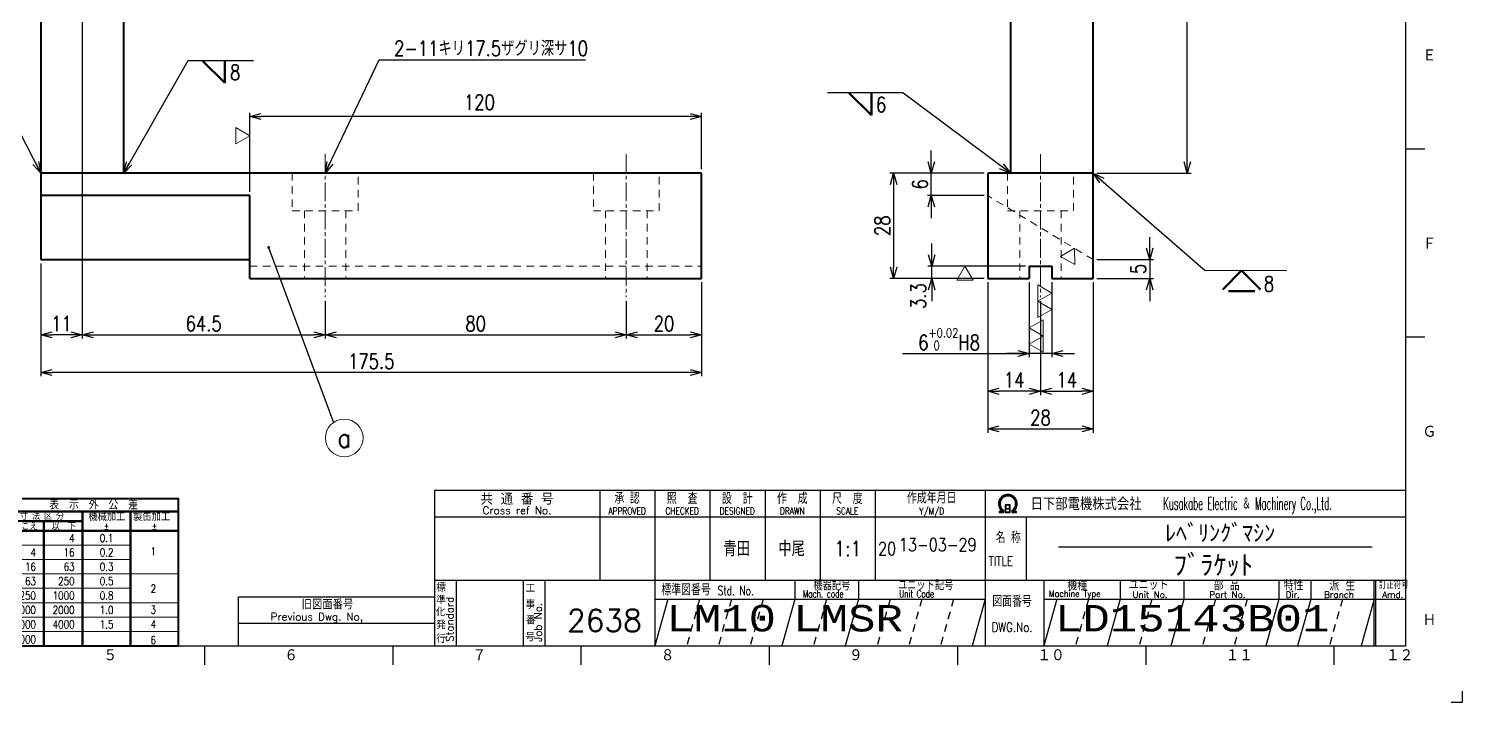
# Model space of a CAD drawing. Header units: millimetres. Extents: x 0 to 594, y 0 to 840.
# Drawn here: x 213.2 to 594, y 0 to 179 of the extents above; entities that cross this region are included whole.
import ezdxf
from ezdxf.enums import TextEntityAlignment as Align

# ---------------------------------------------------------------- set-up
doc = ezdxf.new("R2010")
doc.units = ezdxf.units.MM
for name, pattern in [('GEN3A', [3.5, 2, -1.5]), ('GEN7A', [7.5, 5, -0.75, 1, -0.75]), ('HIDDEN2', [3.5, 2, -1.5])]:
    doc.linetypes.add(name, pattern=pattern)
doc.layers.get('0').update_dxf_attribs({"linetype": 'CONTINUOUS', "lineweight": 20})
doc.layers.get('DEFPOINTS').update_dxf_attribs({"linetype": 'CONTINUOUS'})
for name, color, linetype, lineweight in [('2', 5, 'CONTINUOUS', 40), ('3A', 6, 'HIDDEN2', 20), ('4', 3, 'CONTINUOUS', 13), ('5', 3, 'CONTINUOUS', 13), ('6', 7, 'CONTINUOUS', 50), ('7A', 4, 'GEN7A', 13), ('8', 1, 'CONTINUOUS', 13), ('9', 3, 'HIDDEN2', 13)]:
    doc.layers.add(name, color=color, linetype=linetype, lineweight=lineweight)
doc.layers.add('RAHM2', color=1, linetype='CONTINUOUS')
doc.styles.add('DIMENSION', font='monotxt.shx', dxfattribs={"bigfont": 'bigfont.shx'})
doc.styles.get("Standard").update_dxf_attribs({"font": 'romans.shx', "width": 0.8, "bigfont": 'extfont2.shx'})
doc.dimstyles.new('GEN-ISO', dxfattribs={"dimtxt": 4, "dimasz": 3, "dimexe": 1, "dimexo": 1, "dimgap": 1, "dimtad": 3, "dimrnd": 0.01, "dimdsep": 46, "dimtxsty": 'Standard', "dimblk": 'OPEN30', "dimcen": 0, "dimclrt": 7, "dimadec": 3, "dimazin": 2, "dimtp": 0.1, "dimtm": 0.1, "dimtfac": 0.6, "dimtmove": 2, "dimatfit": 3, "dimldrblk": 'OPEN30', "dimfxl": 1, "dimarcsym": 0})

# ---------------------------------------------------------------- blocks, each defined once
blk = doc.blocks.new('1A2ﾌﾞﾋﾝ')
at = {"layer": 'RAHM2', "color": 5, "linetype": 'Continuous'}
for p, q in [((579, 15), (579, 405)), ((584, 147), (579, 147)), ((584, 147), (579, 147)), ((584, 97), (579, 97)), ((584, 97), (579, 97)), ((25, 15), (579, 15)), ((260, 10), (260, 15)), ((310, 10), (310, 15)), ((360, 10), (360, 15)), ((410, 10), (410, 15)), ((460, 10), (460, 15)), ((510, 10), (510, 15)), ((560, 10), (560, 15)), ((594, 0), (591, 0)), ((594, 3), (594, 0))]:
    blk.add_line(p, q, dxfattribs=at)
at = {"layer": 'RAHM2', "color": 7, "linetype": 'Continuous'}
for p, q in [((364.93, 56.26), (364.93, 32.42)), ((379.55, 56.26), (379.55, 15)), ((394.18, 56.26), (394.18, 32.42)), ((408.8, 56.26), (408.8, 32.42)), ((423.43, 56.26), (423.43, 32.42)), ((438.05, 56.26), (438.05, 32.42)), ((467.3, 56.26), (467.3, 15)), ((321.05, 49.26), (579, 49.26)), ((438.05, 49.26), (438.05, 32.42)), ((467.3, 49.26), (467.3, 49.26)), ((478.17, 49.26), (478.17, 32.42)), ((321.05, 32.42), (579, 32.42)), ((326.77, 32.42), (326.77, 15)), ((344.59, 32.42), (344.59, 15)), ((350.3, 32.42), (350.3, 15)), ((416.73, 32.42), (416.73, 27.42)), ((433.59, 32.42), (433.59, 27.42)), ((482.82, 32.42), (482.82, 15)), ((503.15, 32.42), (503.15, 27.42)), ((520, 32.42), (520, 27.42)), ((545.29, 32.42), (545.29, 27.42)), ((553.72, 32.42), (553.72, 27.42)), ((570.57, 15), (570.57, 32.42)), ((571.07, 15), (571.07, 32.42)), ((269, 28), (321.05, 28)), ((269, 15), (269, 28)), ((379.55, 27.42), (467.3, 27.42)), ((482.82, 27.42), (579, 27.42)), ((269, 21), (321.05, 21))]:
    blk.add_line(p, q, dxfattribs=at)
at = {"layer": 'RAHM2', "color": 3, "linetype": 'Continuous'}
for p, q in [((486.73, 41.35), (570.03, 41.35)), ((383.02, 27.42), (379.55, 15)), ((416.73, 27.42), (413.26, 15)), ((433.59, 27.42), (430.12, 15)), ((467.3, 27.42), (463.83, 15)), ((503.15, 27.42), (499.68, 15)), ((520, 27.42), (516.54, 15)), ((545.29, 27.42), (541.82, 15)), ((553.72, 27.42), (550.25, 15))]:
    blk.add_line(p, q, dxfattribs=at)
at = {"layer": 'RAHM2', "color": 3, "linetype": 'GEN3A'}
for p, q in [((391.44, 27.42), (387.98, 15)), ((399.87, 27.42), (396.41, 15)), ((408.3, 27.42), (404.84, 15)), ((425.16, 27.42), (421.69, 15)), ((442.01, 27.42), (438.55, 15)), ((450.44, 27.42), (446.98, 15)), ((458.87, 27.42), (455.41, 15)), ((494.72, 27.42), (491.25, 15)), ((511.57, 27.42), (508.11, 15)), ((528.43, 27.42), (524.97, 15)), ((536.86, 27.42), (533.39, 15)), ((562.14, 27.42), (558.68, 15))]:
    blk.add_line(p, q, dxfattribs=at)
at = {"layer": 'RAHM2', "color": 5, "linetype": 'Continuous'}
blk.add_lwpolyline([(579, 56.26), (321.05, 56.26), (321.05, 15)], dxfattribs=at)
at = {"layer": 'RAHM2', "color": 7, "linetype": 'Continuous'}
for points in [[(471.02, 50.4), (472.22, 50.4), (472.22, 51.01)], [(471.02, 50.58), (471.97, 50.58), (471.97, 50.91)], [(471.72, 50.82), (471.72, 50.75), (471.02, 50.75), (471.02, 50.4)], [(472.62, 52.51), (472.62, 50.4), (473.92, 50.4), (473.92, 52.51), (472.62, 52.51)], [(472.77, 52.36), (472.77, 51.53), (473.77, 51.53), (473.77, 52.36), (472.77, 52.36)], [(473.77, 51.38), (473.77, 50.55), (472.77, 50.55), (472.77, 51.38), (473.77, 51.38)], [(474.32, 50.98), (474.32, 50.4), (475.58, 50.4), (475.58, 50.75), (474.85, 50.75), (474.85, 50.8)], [(474.57, 50.87), (474.57, 50.58), (475.58, 50.58)]]:
    blk.add_lwpolyline(points, dxfattribs=at)
at = {"layer": 'RAHM2', "color": 3, "linetype": 'Continuous'}
for points in [[(486.29, 27.42), (482.82, 15)], [(570.57, 27.42), (570.57, 27.42), (567.11, 15)]]:
    blk.add_lwpolyline(points, dxfattribs=at)
at = {"layer": 'RAHM2', "color": 7, "linetype": 'Continuous'}
for radius, start, end in [(2.5, 308.2706, 230.8952), (2.28, 303.9949, 234.4013), (2.06, 299.8294, 238.4756)]:
    blk.add_arc((473.3, 52.76), radius, start, end, dxfattribs=at)
at = {"layer": 'RAHM2', "color": 5, "linetype": 'Continuous'}
for s, height, p in [('Ｅ', 3.31, (583.43, 170.24)), ('Ｆ', 3.31, (583.43, 120.24)), ('Ｇ', 3.31, (583.43, 70.24)), ('Ｈ', 3.31, (583.43, 20.24)), ('５', 3.31, (233.1, 10.87)), ('６', 3.31, (281.11, 10.87)), ('７', 3.31, (331.11, 10.87)), ('８', 3.31, (381.11, 10.87)), ('９', 3.31, (431.11, 10.87)), ('１０', 3.311, (481.11, 10.87)), ('１１', 3.311, (531.11, 10.87)), ('１２', 3.311, (573.72, 10.87))]:
    blk.add_text(s, height=height, dxfattribs=at).set_placement(p)
at = {"layer": 'RAHM2', "color": 7, "linetype": 'Continuous'}
for s, height, p in [('共 通 番 号', 3, (342.93, 54.14)), ('Cross ref No.', 2, (342.93, 51.01))]:
    blk.add_text(s, height=height, dxfattribs=at).set_placement(p, align=Align.MIDDLE)
for s, height, width, p in [('承 認', 3, 0.7, (372.18, 54.35)), ('照  査', 3, 0.7, (386.8, 54.35)), ('設  計', 3, 0.7, (401.43, 54.35)), ('作  成', 3, 0.7, (416.05, 54.35)), ('尺  度', 3, 0.7, (430.67, 54.35)), ('APPROVED', 1.8, 0.8, (372.18, 50.85)), ('CHECKED', 1.8, 0.8, (386.8, 50.85)), ('DESIGNED', 1.8, 0.8, (401.43, 50.85)), ('DRAWN', 1.8, 0.8, (416.05, 50.85)), ('SCALE', 1.8, 0.8, (430.67, 50.85)), ('DWG.No.', 2.5, 0.8, (474.41, 19.96))]:
    blk.add_text(s, height=height, dxfattribs=dict(at, width=width)).set_placement(p, align=Align.MIDDLE)
for s, height, width, p in [('作成年月日', 3, 0.7, (446.49, 52.82)), ('Kusakabe Electric ＆ Machinery Co.,Ltd.', 3.3108, 0.5, (514.56, 51.19)), ('Y/M/D', 1.8, 0.8, (449.79, 49.87)), ('20', 3.5, 0.8, (438.81, 39.08)), ('名 称', 3, 0.7, (470.06, 42.33)), ('TITLE', 2.5, 0.8, (468.18, 36.25)), ('標準図番号', 3, 0.7, (381.26, 28.44)), ('Std. No.', 2.5, 0.7, (396.23, 28.44)), ('機器記号', 2.5, 0.7, (421.65, 29.77)), ('ユニット記号', 2.5, 0.7, (444.14, 29.85)), ('訂正符号', 2, 0.7, (571.87, 30.16)), ('Mach. code', 2, 0.7, (418.86, 27.83)), ('Unit Code', 2, 0.7, (444.45, 27.83)), ('図面番号', 3, 0.7, (469.15, 25.37)), ('Machine Type', 1.7, 0.9, (484.15, 28.05))]:
    blk.add_text(s, height=height, dxfattribs=dict(at, width=width)).set_placement(p)
at = {"layer": 'RAHM2', "color": 7, "linetype": 'Continuous', "width": 0.844147}
blk.add_text('日下部電機株式会社', height=3.311, dxfattribs=at).set_placement((479.35, 51.06), (508.79, 51.06), align=Align.FIT)
at = {"layer": 'RAHM2', "color": 7, "linetype": 'Continuous'}
for s, height, p in [('標', 2, (321.44, 29.43)), ('工', 2, (345.15, 29.24)), ('機種', 2.4, (489.08, 29.76)), ('ユニット', 2.4, (505.39, 29.96)), ('部 品', 2.4, (527.93, 29.79)), ('特性', 2.4, (546.55, 29.78)), ('派 生', 2.4, (558.65, 29.72)), ('旧図面番号', 2.5, (285.71, 24.69)), ('準', 2, (321.47, 26.11)), ('事', 2, (345.17, 24.92)), ('Unit No.', 1.7, (506.39, 27.76)), ('Part No.', 1.7, (526.81, 27.76)), ('Dir.', 1.7, (547.09, 27.76)), ('Branch', 1.7, (557.28, 27.76)), ('Amd.', 1.7, (572.74, 27.76)), ('Previous Dwg. No,', 2, (277.5, 21.75)), ('化', 2, (321.37, 22.95)), ('番', 2, (345.31, 20.76)), ('発', 2, (321.46, 19.47)), ('行', 2, (321.46, 15.82)), ('号', 2, (345.11, 16.28))]:
    blk.add_text(s, height=height, dxfattribs=at).set_placement(p)
for s, p in [('Standard', (326.07, 16.05)), ('Job No.', (349.5, 16.05))]:
    blk.add_text(s, height=2, rotation=90, dxfattribs=at).set_placement(p)
at = {"layer": 'RAHM2', "color": 5, "linetype": 'Continuous', "width": 0.7}
for tag, p in [('HEADER3', (35, 392.01)), ('HEADER4', (54.75, 392)), ('HEADER15', (74.49, 392)), ('HEADER16', (94.43, 392))]:
    blk.add_attdef(tag, text='', height=6, dxfattribs=at).set_placement(p, align=Align.MIDDLE)
at = {"layer": 'RAHM2', "color": 7, "linetype": 'Continuous'}
blk.add_attdef('HEADER5', text='', height=2.5, dxfattribs=at).set_placement((63.69, 385.1), align=Align.BOTTOM_RIGHT)
for tag, height, width, p in [('HEADER25', 3.2, 0.63, (46.91, 45.38)), ('HEADER23', 3.33, 0.8, (71.4, 45.2)), ('HEADER24', 3.5, 0.8, (92.57, 45.22)), ('HEADER1', 5, 0.9, (528.12, 45.15)), ('HEADER7', 5, 0.8, (343.38, 40.8)), ('GEN-TITLE-SCA', 4, 0.85, (430.79, 40.85)), ('HEADER22', 3.2, 0.63, (46.91, 38.38)), ('HEADER20', 3.33, 0.8, (71.4, 38.2)), ('HEADER21', 3.5, 0.8, (92.57, 38.22)), ('HEADER2', 6, 0.9, (527.89, 36.68)), ('HEADER19', 3.2, 0.63, (46.91, 31.38)), ('HEADER17', 3.33, 0.8, (71.4, 31.2)), ('HEADER18', 3.5, 0.8, (92.57, 31.22)), ('HEADER11', 3.2, 0.63, (46.91, 24.38)), ('HEADER9', 3.33, 0.8, (71.4, 24.2)), ('HEADER10', 3.5, 0.8, (92.57, 24.22)), ('HEADER14', 3.31, 0.8, (295.54, 17.82))]:
    blk.add_attdef(tag, text='', height=height, dxfattribs=dict(at, width=width)).set_placement(p, align=Align.MIDDLE)
at = {"layer": 'RAHM2', "color": 7, "linetype": 'Continuous', "width": 0.8}
blk.add_attdef('GEN-TITLE-DAT', text='', height=3.5, dxfattribs=at).set_placement((444.35, 39.1), align=Align.BOTTOM_LEFT)
at = {"layer": 'RAHM2', "color": 5, "linetype": 'Continuous'}
blk.add_attdef('HEADER6', text='', height=5.8, dxfattribs=at).set_placement((376.09, 17.1), align=Align.BOTTOM_RIGHT)
at = {"layer": 'RAHM2', "color": 5, "linetype": 'Continuous', "style": 'DIMENSION', "width": 1.2}
for tag, p in [('HEADER13', (382.56, 16.75)), ('HEADER12', (416.26, 16.72)), ('GEN-TITLE-DWG', (485.79, 16.74))]:
    blk.add_attdef(tag, text='', height=7.02, dxfattribs=at).set_placement(p, align=Align.BOTTOM_LEFT)
at = {"layer": 'RAHM2', "color": 5, "linetype": 'Continuous', "style": 'DIMENSION'}
blk.add_attdef('HEADER8', text='', height=7.02, dxfattribs=at).set_placement((577.6, 16.71), align=Align.BOTTOM_RIGHT)
blk = doc.blocks.new('_Open30')
at = {"color": 0, "linetype": 'ByBlock', "lineweight": -2}
for p, q in [((-1, 0.27), (0, 0)), ((0, 0), (-1, -0.27)), ((0, 0), (-1, 0))]:
    blk.add_line(p, q, dxfattribs=at)
blk = doc.blocks.new('*D14')
at = {"layer": '5', "color": 0, "lineweight": -2, "transparency": 16777216}
for p, q in [((216.46, 116.63), (216.46, 86.63)), ((391.96, 111.63), (391.96, 86.63)), ((388.96, 87.63), (219.46, 87.63))]:
    blk.add_line(p, q, dxfattribs=at)
at = {"layer": 'DEFPOINTS', "color": 0, "transparency": 16777216}
for p in [(216.46, 117.63), (391.96, 112.63), (216.46, 87.63)]:
    blk.add_point(p, dxfattribs=at)
at = {"layer": '5', "color": 0, "lineweight": -2, "transparency": 16777216, "xscale": 3, "yscale": 3, "zscale": 3, "rotation": 180}
blk.add_blockref('_Open30', (216.46, 87.63), dxfattribs=at)
at = {"layer": '5', "color": 0, "lineweight": -2, "transparency": 16777216, "xscale": 3, "yscale": 3, "zscale": 3}
blk.add_blockref('_Open30', (391.96, 87.63), dxfattribs=at)
at = {"layer": '5', "color": 7, "transparency": 16777216, "insert": (304.21, 90.63), "char_height": 4, "attachment_point": 5}
blk.add_mtext('175.5', dxfattribs=at)
blk = doc.blocks.new('*D13')
at = {"layer": '5', "color": 0, "lineweight": -2, "transparency": 16777216}
for p, q in [((291.96, 106.63), (291.96, 96.63)), ((371.96, 106.63), (371.96, 96.63)), ((294.96, 97.63), (368.96, 97.63))]:
    blk.add_line(p, q, dxfattribs=at)
at = {"layer": 'DEFPOINTS', "color": 0, "transparency": 16777216}
for p in [(291.96, 107.63), (371.96, 107.63), (371.96, 97.63)]:
    blk.add_point(p, dxfattribs=at)
at = {"layer": '5', "color": 0, "lineweight": -2, "transparency": 16777216, "xscale": 3, "yscale": 3, "zscale": 3, "rotation": 180}
blk.add_blockref('_Open30', (291.96, 97.63), dxfattribs=at)
at = {"layer": '5', "color": 0, "lineweight": -2, "transparency": 16777216, "xscale": 3, "yscale": 3, "zscale": 3}
blk.add_blockref('_Open30', (371.96, 97.63), dxfattribs=at)
at = {"layer": '5', "color": 7, "transparency": 16777216, "insert": (331.96, 100.63), "char_height": 4, "attachment_point": 5}
blk.add_mtext('80', dxfattribs=at)
blk = doc.blocks.new('*D12')
at = {"layer": '5', "color": 0, "lineweight": -2, "transparency": 16777216}
for p, q in [((271.96, 135.63), (271.96, 156.63)), ((391.96, 141.63), (391.96, 156.63)), ((388.96, 155.63), (274.96, 155.63))]:
    blk.add_line(p, q, dxfattribs=at)
at = {"layer": 'DEFPOINTS', "color": 0, "transparency": 16777216}
for p in [(271.96, 155.63), (391.96, 140.63), (271.96, 134.63)]:
    blk.add_point(p, dxfattribs=at)
at = {"layer": '5', "color": 0, "lineweight": -2, "transparency": 16777216, "xscale": 3, "yscale": 3, "zscale": 3, "rotation": 180}
blk.add_blockref('_Open30', (271.96, 155.63), dxfattribs=at)
at = {"layer": '5', "color": 0, "lineweight": -2, "transparency": 16777216, "xscale": 3, "yscale": 3, "zscale": 3}
blk.add_blockref('_Open30', (391.96, 155.63), dxfattribs=at)
at = {"layer": '5', "color": 7, "transparency": 16777216, "insert": (332.94, 159.43), "char_height": 4, "attachment_point": 5}
blk.add_mtext('120', dxfattribs=at)
blk = doc.blocks.new('*D7')
at = {"layer": '5', "color": 0, "lineweight": -2, "transparency": 16777216}
for p, q in [((496.96, 243.52), (521.96, 243.52)), ((520.96, 143.63), (520.96, 240.52)), ((496.96, 140.63), (521.96, 140.63))]:
    blk.add_line(p, q, dxfattribs=at)
at = {"layer": 'DEFPOINTS', "color": 0, "transparency": 16777216}
for p in [(495.96, 243.52), (520.96, 243.52), (495.96, 140.63)]:
    blk.add_point(p, dxfattribs=at)
at = {"layer": '5', "color": 0, "lineweight": -2, "transparency": 16777216, "xscale": 3, "yscale": 3, "zscale": 3}
for p, rotation in [((520.96, 243.52), 90), ((520.96, 140.63), 270)]:
    blk.add_blockref('_Open30', p, dxfattribs=dict(at, rotation=rotation))
at = {"layer": '5', "color": 7, "transparency": 16777216, "insert": (517.96, 192.08), "char_height": 4, "attachment_point": 5, "rotation": 90}
blk.add_mtext('102.9', dxfattribs=at)
blk = doc.blocks.new('*D22')
at = {"layer": '5', "color": 0, "lineweight": -2, "transparency": 16777216}
for p, q in [((466.96, 140.63), (441.96, 140.63)), ((442.96, 137.63), (442.96, 115.63)), ((466.96, 112.63), (441.96, 112.63))]:
    blk.add_line(p, q, dxfattribs=at)
at = {"layer": 'DEFPOINTS', "color": 0, "transparency": 16777216}
for p in [(467.96, 140.63), (442.96, 112.63), (467.96, 112.63)]:
    blk.add_point(p, dxfattribs=at)
at = {"layer": '5', "color": 0, "lineweight": -2, "transparency": 16777216, "xscale": 3, "yscale": 3, "zscale": 3}
for p, rotation in [((442.96, 140.63), 90), ((442.96, 112.63), 270)]:
    blk.add_blockref('_Open30', p, dxfattribs=dict(at, rotation=rotation))
at = {"layer": '5', "color": 7, "transparency": 16777216, "insert": (439.96, 126.63), "char_height": 4, "attachment_point": 5, "rotation": 90}
blk.add_mtext('28', dxfattribs=at)
blk = doc.blocks.new('*D21')
at = {"layer": '5', "color": 0, "lineweight": -2, "transparency": 16777216}
for p, q in [((452.96, 143.63), (452.96, 146.63)), ((466.96, 140.63), (451.96, 140.63)), ((452.96, 134.63), (452.96, 140.63)), ((466.96, 134.63), (451.96, 134.63)), ((452.96, 131.63), (452.96, 128.63))]:
    blk.add_line(p, q, dxfattribs=at)
at = {"layer": 'DEFPOINTS', "color": 0, "transparency": 16777216}
for p in [(452.96, 140.63), (467.96, 140.63), (467.96, 134.63)]:
    blk.add_point(p, dxfattribs=at)
at = {"layer": '5', "color": 0, "lineweight": -2, "transparency": 16777216, "xscale": 3, "yscale": 3, "zscale": 3}
for p, rotation in [((452.96, 140.63), 270), ((452.96, 134.63), 90)]:
    blk.add_blockref('_Open30', p, dxfattribs=dict(at, rotation=rotation))
at = {"layer": '5', "color": 7, "transparency": 16777216, "insert": (449.96, 137.63), "char_height": 4, "attachment_point": 5, "rotation": 90}
blk.add_mtext('6', dxfattribs=at)
blk = doc.blocks.new('*D19')
at = {"layer": '5', "color": 0, "lineweight": -2, "transparency": 16777216}
for p, q in [((467.96, 111.63), (467.96, 71.64)), ((495.96, 111.63), (495.96, 71.64)), ((470.96, 72.64), (492.96, 72.64))]:
    blk.add_line(p, q, dxfattribs=at)
at = {"layer": 'DEFPOINTS', "color": 0, "transparency": 16777216}
for p in [(467.96, 112.63), (495.96, 112.63), (495.96, 72.64)]:
    blk.add_point(p, dxfattribs=at)
at = {"layer": '5', "color": 0, "lineweight": -2, "transparency": 16777216, "xscale": 3, "yscale": 3, "zscale": 3, "rotation": 180}
blk.add_blockref('_Open30', (467.96, 72.64), dxfattribs=at)
at = {"layer": '5', "color": 0, "lineweight": -2, "transparency": 16777216, "xscale": 3, "yscale": 3, "zscale": 3}
blk.add_blockref('_Open30', (495.96, 72.64), dxfattribs=at)
at = {"layer": '5', "color": 7, "transparency": 16777216, "insert": (481.96, 75.64), "char_height": 4, "attachment_point": 5}
blk.add_mtext('28', dxfattribs=at)
blk = doc.blocks.new('*D17')
at = {"layer": '5', "color": 0, "lineweight": -2, "transparency": 16777216}
for p, q in [((495.96, 111.63), (495.96, 81.64)), ((481.96, 106.63), (481.96, 81.64)), ((484.96, 82.64), (492.96, 82.64))]:
    blk.add_line(p, q, dxfattribs=at)
at = {"layer": 'DEFPOINTS', "color": 0, "transparency": 16777216}
for p in [(495.96, 112.63), (481.96, 107.63), (495.96, 82.64)]:
    blk.add_point(p, dxfattribs=at)
at = {"layer": '5', "color": 0, "lineweight": -2, "transparency": 16777216, "xscale": 3, "yscale": 3, "zscale": 3, "rotation": 180}
blk.add_blockref('_Open30', (481.96, 82.64), dxfattribs=at)
at = {"layer": '5', "color": 0, "lineweight": -2, "transparency": 16777216, "xscale": 3, "yscale": 3, "zscale": 3}
blk.add_blockref('_Open30', (495.96, 82.64), dxfattribs=at)
at = {"layer": '5', "color": 7, "transparency": 16777216, "insert": (488.96, 85.64), "char_height": 4, "attachment_point": 5}
blk.add_mtext('14', dxfattribs=at)
blk = doc.blocks.new('*D15')
at = {"layer": '5', "color": 0, "lineweight": -2, "transparency": 16777216}
for p, q in [((510.96, 120.63), (510.96, 123.63)), ((496.96, 117.63), (511.96, 117.63)), ((510.96, 117.63), (510.96, 112.63)), ((496.96, 112.63), (511.96, 112.63)), ((510.96, 109.63), (510.96, 106.63))]:
    blk.add_line(p, q, dxfattribs=at)
at = {"layer": 'DEFPOINTS', "color": 0, "transparency": 16777216}
for p in [(495.96, 117.63), (495.96, 112.63), (510.96, 112.63)]:
    blk.add_point(p, dxfattribs=at)
at = {"layer": '5', "color": 0, "lineweight": -2, "transparency": 16777216, "xscale": 3, "yscale": 3, "zscale": 3}
for p, rotation in [((510.96, 117.63), 270), ((510.96, 112.63), 90)]:
    blk.add_blockref('_Open30', p, dxfattribs=dict(at, rotation=rotation))
at = {"layer": '5', "color": 7, "transparency": 16777216, "insert": (507.96, 115.13), "char_height": 4, "attachment_point": 5, "rotation": 90}
blk.add_mtext('5', dxfattribs=at)
blk = doc.blocks.new('*D18')
at = {"layer": '5', "color": 0, "lineweight": -2, "transparency": 16777216}
for p, q in [((467.96, 111.63), (467.96, 81.64)), ((481.96, 106.63), (481.96, 81.64)), ((478.96, 82.64), (470.96, 82.64))]:
    blk.add_line(p, q, dxfattribs=at)
at = {"layer": 'DEFPOINTS', "color": 0, "transparency": 16777216}
for p in [(467.96, 112.63), (481.96, 107.63), (467.96, 82.64)]:
    blk.add_point(p, dxfattribs=at)
at = {"layer": '5', "color": 0, "lineweight": -2, "transparency": 16777216, "xscale": 3, "yscale": 3, "zscale": 3, "rotation": 180}
blk.add_blockref('_Open30', (467.96, 82.64), dxfattribs=at)
at = {"layer": '5', "color": 0, "lineweight": -2, "transparency": 16777216, "xscale": 3, "yscale": 3, "zscale": 3}
blk.add_blockref('_Open30', (481.96, 82.64), dxfattribs=at)
at = {"layer": '5', "color": 7, "transparency": 16777216, "insert": (474.96, 85.64), "char_height": 4, "attachment_point": 5}
blk.add_mtext('14', dxfattribs=at)
blk = doc.blocks.new('*D16')
at = {"layer": '5', "color": 0, "lineweight": -2, "transparency": 16777216}
for p, q in [((478.96, 111.63), (478.96, 91.69)), ((484.96, 111.63), (484.96, 91.69)), ((445.29, 92.69), (478.96, 92.69)), ((475.96, 92.69), (472.96, 92.69)), ((484.96, 92.69), (478.96, 92.69)), ((484.96, 92.69), (478.96, 92.69)), ((487.96, 92.69), (490.96, 92.69))]:
    blk.add_line(p, q, dxfattribs=at)
at = {"layer": 'DEFPOINTS', "color": 0, "transparency": 16777216}
for p in [(478.96, 112.63), (484.96, 112.63), (478.96, 92.69)]:
    blk.add_point(p, dxfattribs=at)
at = {"layer": '5', "color": 0, "lineweight": -2, "transparency": 16777216, "xscale": 3, "yscale": 3, "zscale": 3}
blk.add_blockref('_Open30', (478.96, 92.69), dxfattribs=at)
at = {"layer": '5', "color": 0, "lineweight": -2, "transparency": 16777216, "xscale": 3, "yscale": 3, "zscale": 3, "rotation": 180}
blk.add_blockref('_Open30', (484.96, 92.69), dxfattribs=at)
at = {"layer": '5', "color": 7, "transparency": 16777216, "insert": (456.6, 96.49), "char_height": 4, "attachment_point": 5}
blk.add_mtext(' 6{\\H2.400000;\\S+0.02^  0;}H8', dxfattribs=at)
blk = doc.blocks.new('*D20')
at = {"layer": '5', "color": 0, "lineweight": -2, "transparency": 16777216}
for p, q in [((453.06, 118.93), (453.06, 121.93)), ((477.96, 115.93), (452.06, 115.93)), ((453.06, 112.63), (453.06, 115.93)), ((466.96, 112.63), (452.06, 112.63)), ((453.06, 109.63), (453.06, 106.63))]:
    blk.add_line(p, q, dxfattribs=at)
at = {"layer": 'DEFPOINTS', "color": 0, "transparency": 16777216}
for p in [(453.06, 115.93), (478.96, 115.93), (467.96, 112.63)]:
    blk.add_point(p, dxfattribs=at)
at = {"layer": '5', "color": 0, "lineweight": -2, "transparency": 16777216, "xscale": 3, "yscale": 3, "zscale": 3}
for p, rotation in [((453.06, 115.93), 270), ((453.06, 112.63), 90)]:
    blk.add_blockref('_Open30', p, dxfattribs=dict(at, rotation=rotation))
at = {"layer": '5', "color": 7, "transparency": 16777216, "insert": (449.51, 107.93), "char_height": 4, "attachment_point": 5, "rotation": 90}
blk.add_mtext('3.3', dxfattribs=at)
blk = doc.blocks.new('A$C01E92D48')
at = {"layer": '8'}
blk.add_lwpolyline([(3.8, 4.33), (0, 2.25), (3.7, 0), (3.8, 4.33)], close=True, dxfattribs=at)
blk = doc.blocks.new('*D23')
at = {"layer": '5', "color": 0, "lineweight": -2, "transparency": 16777216}
for p, q in [((391.96, 111.63), (391.96, 96.63)), ((371.96, 106.63), (371.96, 96.63)), ((374.96, 97.63), (388.96, 97.63))]:
    blk.add_line(p, q, dxfattribs=at)
at = {"layer": 'DEFPOINTS', "color": 0, "transparency": 16777216}
for p in [(391.96, 112.63), (371.96, 107.63), (391.96, 97.63)]:
    blk.add_point(p, dxfattribs=at)
at = {"layer": '5', "color": 0, "lineweight": -2, "transparency": 16777216, "xscale": 3, "yscale": 3, "zscale": 3, "rotation": 180}
blk.add_blockref('_Open30', (371.96, 97.63), dxfattribs=at)
at = {"layer": '5', "color": 0, "lineweight": -2, "transparency": 16777216, "xscale": 3, "yscale": 3, "zscale": 3}
blk.add_blockref('_Open30', (391.96, 97.63), dxfattribs=at)
at = {"layer": '5', "color": 7, "transparency": 16777216, "insert": (381.96, 100.63), "char_height": 4, "attachment_point": 5}
blk.add_mtext('20', dxfattribs=at)
blk = doc.blocks.new('*D25')
at = {"layer": '5', "color": 0, "lineweight": -2, "transparency": 16777216}
for p, q in [((227.46, 253.45), (227.46, 96.63)), ((216.46, 116.63), (216.46, 96.63)), ((224.46, 97.63), (219.46, 97.63))]:
    blk.add_line(p, q, dxfattribs=at)
at = {"layer": 'DEFPOINTS', "color": 0, "transparency": 16777216}
for p in [(227.46, 254.45), (216.46, 117.63), (216.46, 97.63)]:
    blk.add_point(p, dxfattribs=at)
at = {"layer": '5', "color": 0, "lineweight": -2, "transparency": 16777216, "xscale": 3, "yscale": 3, "zscale": 3, "rotation": 180}
blk.add_blockref('_Open30', (216.46, 97.63), dxfattribs=at)
at = {"layer": '5', "color": 0, "lineweight": -2, "transparency": 16777216, "xscale": 3, "yscale": 3, "zscale": 3}
blk.add_blockref('_Open30', (227.46, 97.63), dxfattribs=at)
at = {"layer": '5', "color": 7, "transparency": 16777216, "insert": (221.96, 100.63), "char_height": 4, "attachment_point": 5}
blk.add_mtext('11', dxfattribs=at)
blk = doc.blocks.new('*D24')
at = {"layer": '5', "color": 0, "lineweight": -2, "transparency": 16777216}
for p, q in [((227.46, 253.45), (227.46, 96.63)), ((291.96, 106.63), (291.96, 96.63)), ((230.46, 97.63), (288.96, 97.63))]:
    blk.add_line(p, q, dxfattribs=at)
at = {"layer": 'DEFPOINTS', "color": 0, "transparency": 16777216}
for p in [(227.46, 254.45), (291.96, 107.63), (291.96, 97.63)]:
    blk.add_point(p, dxfattribs=at)
at = {"layer": '5', "color": 0, "lineweight": -2, "transparency": 16777216, "xscale": 3, "yscale": 3, "zscale": 3, "rotation": 180}
blk.add_blockref('_Open30', (227.46, 97.63), dxfattribs=at)
at = {"layer": '5', "color": 0, "lineweight": -2, "transparency": 16777216, "xscale": 3, "yscale": 3, "zscale": 3}
blk.add_blockref('_Open30', (291.96, 97.63), dxfattribs=at)
at = {"layer": '5', "color": 7, "transparency": 16777216, "insert": (259.71, 100.63), "char_height": 4, "attachment_point": 5}
blk.add_mtext('64.5', dxfattribs=at)
blk = doc.blocks.new('GENBALLOON1')
blk.add_circle((0, 0), 5)
at = {"flags": 1}
blk.add_attdef('GEN_PARENT', text='', height=2.5, dxfattribs=at).set_placement((0, 0), align=Align.MIDDLE)
blk.add_attdef('REF_NO', text='', height=3.5).set_placement((0, 0), align=Align.MIDDLE)
at = {"color": 7, "flags": 1}
for tag, p in [('5GENINF', (6.43, 0.96)), ('6GENINF', (6.43, 0.63)), ('7GENINF', (6.43, 0.3)), ('8GENINF', (6.43, -0.04)), ('9GENINF', (6.43, -0.37)), ('3GENINF', (6.43, -2.34)), ('4GENINF', (6.43, -2.67)), ('10GENINF', (6.43, -0.7)), ('11GENINF', (6.43, -1)), ('12GENINF', (6.43, -1.34)), ('13GENINF', (6.43, -1.67)), ('14GENINF', (6.43, -2)), ('15GENINF', (6.43, -3)), ('16GENINF', (6.43, -3.34)), ('17GENINF', (6.43, -3.7)), ('20GENINF', (6.43, -4.7)), ('21GENINF', (6.43, -5.04)), ('22GENINF', (6.43, -5.37)), ('18GENINF', (6.43, -4.04)), ('19GENINF', (6.43, -4.37))]:
    blk.add_attdef(tag, p, '', height=0.2, dxfattribs=at)
blk = doc.blocks.new('*D27')
at = {"layer": '5', "color": 0, "lineweight": -2, "transparency": 16777216}
blk.add_arc((495.96, 243.52), 23.5, 217.3192, 262.6808, dxfattribs=at)
at = {"layer": 'DEFPOINTS', "color": 0, "transparency": 16777216}
for p in [(495.96, 243.52), (495.96, 243.52), (473.96, 230.82), (480.86, 225.52), (495.96, 140.63)]:
    blk.add_point(p, dxfattribs=at)
at = {"layer": '5', "color": 0, "lineweight": -2, "transparency": 16777216, "xscale": 3, "yscale": 3, "zscale": 3}
for p, rotation in [((475.61, 231.77), 123.6596026307783), ((495.96, 220.02), 356.3403973692189)]:
    blk.add_blockref('_Open30', p, dxfattribs=dict(at, rotation=rotation))
at = {"layer": '5', "color": 7, "transparency": 16777216, "insert": (485.71, 225.77), "char_height": 4, "attachment_point": 5, "rotation": 330}
blk.add_mtext('60°', dxfattribs=at)
blk = doc.blocks.new('A$C646A2834')
for p, q in [((112.75, 54.1), (112.75, 25.2)), ((100, 50.7), (134, 50.7)), ((134.85, 50.7), (206.25, 50.7)), ((155.25, 50.7), (155.25, 15)), ((180.75, 50.7), (180.75, 15)), ((207.1, 50.7), (253, 50.7)), ((227.5, 50.7), (227.5, 15)), ((240.25, 50.7), (240.25, 15)), ((134.85, 47.72), (206.25, 47.72)), ((145.05, 47.72), (145.05, 15)), ((168, 47.72), (168, 15)), ((193.5, 47.72), (193.5, 15)), ((207.1, 48.15), (227.5, 48.15)), ((217.3, 48.15), (217.3, 15)), ((134.85, 44.75), (206.25, 44.75)), ((207.1, 45.6), (253, 45.6)), ((100, 25.2), (134, 25.2))]:
    blk.add_line(p, q)
for points in [[(106.27, 46.6), (107.56, 48.83), (104.98, 48.83), (106.27, 46.6)], [(104.98, 41.5), (106.26, 43.73), (103.69, 43.73), (104.98, 41.5)], [(107.55, 41.5), (108.84, 43.73), (106.26, 43.73), (107.55, 41.5)], [(103.69, 36.4), (104.98, 38.63), (102.4, 38.63), (103.69, 36.4)], [(106.27, 36.4), (107.56, 38.63), (104.98, 38.63), (106.27, 36.4)], [(108.85, 36.4), (110.13, 38.63), (107.56, 38.63), (108.85, 36.4)], [(104.98, 30.61), (106.26, 32.84), (103.69, 32.84), (104.98, 30.61)], [(107.55, 30.61), (108.84, 32.84), (106.26, 32.84), (107.55, 30.61)], [(103.69, 25.51), (104.98, 27.74), (102.4, 27.74), (103.69, 25.51)], [(106.27, 25.51), (107.56, 27.74), (104.98, 27.74), (106.27, 25.51)], [(108.85, 25.51), (110.13, 27.74), (107.56, 27.74), (108.85, 25.51)], [(112.99, 15.74), (114.28, 17.97), (111.7, 17.97), (112.99, 15.74)], [(115.56, 15.74), (116.85, 17.97), (114.28, 17.97), (115.56, 15.74)], [(121.95, 15.74), (123.23, 17.97), (120.66, 17.97), (121.95, 15.74)], [(124.52, 15.74), (125.81, 17.97), (123.23, 17.97), (124.52, 15.74)], [(127.1, 15.74), (128.39, 17.97), (125.81, 17.97), (127.1, 15.74)]]:
    blk.add_lwpolyline(points, close=True)
at = {"layer": '2'}
for points in [[(100, 15), (134, 15), (134, 54.1), (100, 54.1)], [(134.85, 15), (206.25, 15), (206.25, 54.1), (134.85, 54.1)], [(207.1, 15), (253, 15), (253, 54.1), (207.1, 54.1)]]:
    blk.add_lwpolyline(points, close=True, dxfattribs=at)
at = {"layer": '4'}
for p, q in [((100, 45.6), (134, 45.6)), ((100, 40.5), (134, 40.5)), ((134.85, 40.5), (206.25, 40.5)), ((207.1, 41.77), (240.25, 41.77)), ((100, 35.4), (134, 35.4)), ((134.85, 36.25), (155.25, 36.25)), ((168, 35.82), (180.75, 35.82)), ((193.5, 36.25), (206.25, 36.25)), ((207.1, 37.95), (240.25, 37.95)), ((134.85, 32), (206.25, 32)), ((207.1, 34.12), (253, 34.12)), ((100, 30.3), (134, 30.3)), ((134.85, 27.75), (206.25, 27.75)), ((207.1, 30.3), (240.25, 30.3)), ((134.85, 23.5), (155.25, 23.5)), ((168, 23.07), (180.75, 23.07)), ((193.5, 23.5), (206.25, 23.5)), ((207.1, 26.47), (253, 26.47)), ((134.85, 19.25), (206.25, 19.25)), ((207.1, 22.65), (253, 22.65)), ((207.1, 18.82), (253, 18.82))]:
    blk.add_line(p, q, dxfattribs=at)
at = {"width": 0.9}
for s, height, p in [('仕上げ記号', 1.87, (106.71, 51.32)), ('表面粗さの区分', 1.87, (123.05, 51.32)), ('寸 法 区 分', 1.7, (144.53, 48.33)), ('平\u3000行\u3000度\u3000mm', 1.7, (170.56, 48.33)), ('直\u3000角\u3000度\u3000mm', 1.7, (196.06, 48.33)), ('寸 法 区 分', 1.7, (216.78, 48.54)), ('機械加工', 1.955, (234, 48.22)), ('製缶加工', 1.955, (245.88, 48.22)), ('をこえ', 1.7, (140.11, 45.18)), ('以\u3000下', 1.7, (150.31, 45.18)), ('機械加工', 1.7, (161.75, 45.27)), ('製缶加工', 1.7, (174.2, 45.27)), ('機械加工', 1.7, (187.25, 45.27)), ('製缶加工', 1.7, (199.7, 45.27)), ('をこえ', 1.7, (212.36, 45.81)), ('以\u3000下', 1.7, (222.56, 45.81)), ('%%P', 1.7, (233.9, 45.94)), ('%%P', 1.7, (246.65, 45.94))]:
    blk.add_text(s, height=height, dxfattribs=at).set_placement(p, align=Align.CENTER)
for s, p in [('表\u3000示\u3000外\u3000幾\u3000何\u3000公\u3000差', (170.95, 51.26)), ('表\u3000示\u3000外\u3000公\u3000差', (230.48, 51.26))]:
    blk.add_text(s, height=2.38).set_placement(p, align=Align.CENTER)
for s, height, width, p in [('100S ～ 50S', 2.125, 0.8, (115.34, 46.88)), ('25S ～ 12.5S', 2.125, 0.8, (115.34, 41.78)), ('0.1', 2.125, 0.8, (232.1, 42.6)), ('6.3S ～ 1.6S', 2.125, 0.8, (115.34, 36.68)), ('0.2', 2.125, 0.8, (232.1, 38.78)), ('1', 2.12, 0.8, (245.61, 39.06)), ('0.3', 2.125, 0.8, (232.1, 34.95)), ('6.3S ～ 1.6S', 2.125, 0.8, (115.34, 31.58)), ('0.5', 2.125, 0.8, (232.1, 31.13)), ('2', 2.12, 0.8, (245.61, 29.15)), ('1.6S ～ ', 2.125, 0.8, (115.34, 26.48)), ('0.8', 2.125, 0.8, (232.1, 27.3)), ('必要な場合は、粗さ区分を記入のこと', 1.7, 0.9, (101.89, 21.72)), ('1.0', 2.125, 0.8, (232.1, 23.48)), ('3', 2.12, 0.8, (245.61, 23.55)), ('(例)', 2, 0.9, (104.91, 17.1)), ('12.5S', 1.53, 0.8, (111.75, 18.43)), ('1.6S', 1.53, 0.8, (122.24, 18.43)), ('1.5', 2.125, 0.8, (232.1, 19.65)), ('4', 2.12, 0.8, (245.61, 19.73)), ('6', 2.12, 0.8, (245.61, 15.48))]:
    blk.add_text(s, height=height, dxfattribs=dict(width=width)).set_placement(p)
for s, height, width, p in [('30', 2.125, 0.8, (153.18, 41.54)), ('0.05', 2.125, 0.7, (166.81, 41.54)), ('0.5', 2.125, 0.8, (175.9, 41.54)), ('0.1', 2.125, 0.7, (192.52, 41.54)), ('0.5', 2.125, 0.8, (201.4, 41.54)), ('4', 2.12, 0.8, (225.43, 42.6)), ('30', 2.125, 0.8, (142.92, 37.29)), ('100', 2.125, 0.8, (153.18, 37.29)), ('1.0', 2.125, 0.8, (175.9, 37.29)), ('1.5', 2.125, 0.8, (201.4, 37.29)), ('4', 2.12, 0.8, (215.17, 38.78)), ('16', 2.125, 0.8, (225.43, 38.78)), ('100', 2.125, 0.8, (142.92, 33.04)), ('300', 2.125, 0.8, (153.18, 33.04)), ('0.05 ～ 0.1', 2.125, 0.7, (167.22, 34.94)), ('2.0', 2.125, 0.8, (175.9, 33.04)), ('0.1 ～ 0.2', 2.125, 0.7, (192.52, 34.94)), ('2.5', 2.125, 0.8, (201.4, 33.04)), ('16', 2.125, 0.8, (215.17, 34.95)), ('63', 2.125, 0.8, (225.43, 34.95)), ('300', 2.125, 0.8, (142.92, 28.79)), ('1000', 2.125, 0.8, (153.18, 28.79)), ('0.1 ～ 0.2', 2.125, 0.7, (166.81, 28.79)), ('2.5', 2.125, 0.8, (175.9, 28.79)), ('0.2 ～ 0.4', 2.125, 0.7, (192.52, 28.79)), ('3.5', 2.125, 0.8, (201.4, 28.79)), ('63', 2.125, 0.8, (215.17, 31.13)), ('250', 2.125, 0.8, (225.43, 31.13)), ('1000', 2.125, 0.8, (142.92, 24.54)), ('2500', 2.125, 0.8, (153.18, 24.54)), ('3.0', 2.125, 0.8, (175.9, 24.54)), ('5.0', 2.125, 0.8, (201.4, 24.54)), ('250', 2.125, 0.8, (215.17, 27.3)), ('1000', 2.125, 0.8, (225.43, 27.3)), ('0.2 ～ 0.4', 2.125, 0.7, (166.81, 22.2)), ('0.4 ～ 0.8', 2.125, 0.7, (192.52, 22.2)), ('1000', 2.125, 0.8, (215.17, 23.48)), ('2000', 2.125, 0.8, (225.43, 23.48)), ('2500', 2.125, 0.8, (142.92, 20.29)), ('4000', 2.125, 0.8, (153.18, 20.29)), ('4.0', 2.125, 0.8, (175.9, 20.29)), ('7.0', 2.125, 0.8, (201.4, 20.29)), ('2000', 2.125, 0.8, (215.17, 19.65)), ('4000', 2.125, 0.8, (225.43, 19.65)), ('4000', 2.125, 0.8, (142.92, 16.04)), ('0.5', 2.125, 0.7, (166.81, 16.04)), ('5.0', 2.125, 0.8, (175.9, 16.04)), ('4000', 2.125, 0.8, (215.17, 15.65))]:
    blk.add_text(s, height=height, dxfattribs=dict(width=width)).set_placement(p, align=Align.RIGHT)
for p in [(106.8, 33.08), (106.8, 27.98)]:
    blk.add_text('G', height=1.7).set_placement(p, align=Align.RIGHT)

msp = doc.modelspace()

# ---------------------------------------------------------------- linework, layer by layer
at = {"layer": '2'}
for p, q in [((495.963, 140.632), (495.963, 243.52)), ((473.963, 230.818), (473.963, 140.632)), ((391.961, 140.632), (216.461, 140.632)), ((391.961, 112.632), (391.961, 140.632)), ((467.963, 140.632), (467.963, 112.632)), ((495.963, 140.632), (467.963, 140.632)), ((495.963, 112.632), (495.963, 140.632)), ((271.961, 134.632), (216.461, 134.632)), ((271.961, 112.632), (271.961, 134.632)), ((216.461, 117.632), (271.961, 117.632)), ((478.963, 115.932), (478.963, 112.632)), ((478.963, 115.932), (484.963, 115.932)), ((484.963, 115.932), (484.963, 112.632)), ((271.961, 112.632), (391.961, 112.632)), ((467.963, 112.632), (478.963, 112.632)), ((484.963, 112.632), (495.963, 112.632))]:
    msp.add_line(p, q, dxfattribs=at)
msp.add_lwpolyline([(238.461, 140.632), (238.461, 330.122), (216.461, 330.122), (216.461, 117.632)], dxfattribs=at)
at = {"layer": '3A'}
msp.add_line((495.963, 117.632), (467.963, 134.632), dxfattribs=at)
at = {"layer": '4'}
msp.add_line((547.373, 114.713), (525.73, 114.713), dxfattribs=at)
at = {"layer": '5'}
msp.add_line((473.963, 92.694), (455.27, 92.694), dxfattribs=at)
at = {"layer": '6'}
for p, q in [((259.326, 170.569), (265.326, 164.569)), ((265.326, 170.569), (265.326, 164.569)), ((431.085, 161.977), (437.085, 155.977)), ((437.085, 161.977), (437.085, 155.977)), ((530.373, 109.713), (535.373, 114.713)), ((535.373, 114.713), (540.373, 109.713)), ((538.873, 109.213), (531.873, 109.213))]:
    msp.add_line(p, q, dxfattribs=at)
at = {"layer": '7A'}
for p, q in [((291.961, 145.632), (291.961, 107.632)), ((371.961, 145.632), (371.961, 107.632)), ((481.963, 145.632), (481.963, 107.632))]:
    msp.add_line(p, q, dxfattribs=at)
at = {"layer": '8'}
for points in [[(271.961, 150.533), (268.211, 148.368), (268.211, 152.698), (271.961, 150.533)], [(461.895, 115.932), (459.73, 112.182), (464.06, 112.182), (461.895, 115.932)], [(484.963, 108.729), (481.213, 106.564), (481.213, 110.894), (484.963, 108.729)], [(484.963, 104.399), (481.213, 102.234), (481.213, 106.564), (484.963, 104.399)], [(478.963, 99.5), (482.713, 97.335), (482.713, 101.665), (478.963, 99.5)], [(478.963, 95.17), (482.713, 93.005), (482.713, 97.335), (478.963, 95.17)]]:
    msp.add_lwpolyline(points, close=True, dxfattribs=at)
at = {"layer": '9'}
for p, q in [((283.211, 140.632), (283.211, 130.632)), ((300.711, 130.632), (300.711, 140.632)), ((363.211, 140.632), (363.211, 130.632)), ((380.711, 130.632), (380.711, 140.632)), ((473.213, 140.632), (473.213, 130.632)), ((490.713, 130.632), (490.713, 140.632)), ((283.211, 130.632), (300.711, 130.632)), ((286.461, 130.632), (286.461, 112.632)), ((297.461, 130.632), (297.461, 112.632)), ((363.211, 130.632), (380.711, 130.632)), ((366.461, 130.632), (366.461, 112.632)), ((377.461, 130.632), (377.461, 112.632)), ((473.213, 130.632), (490.713, 130.632)), ((476.463, 130.632), (476.463, 112.632)), ((487.463, 130.632), (487.463, 112.632)), ((271.961, 115.932), (391.961, 115.932))]:
    msp.add_line(p, q, dxfattribs=at)

# ---------------------------------------------------------------- block references
at = {"layer": '2'}
ref = msp.add_blockref('1A2ﾌﾞﾋﾝ', (0, 0), dxfattribs=at)
ref.add_attrib('GEN-TITLE-DWG', 'LD15143B01', dxfattribs={"layer": 'RAHM2', "color": 5, "linetype": 'Continuous', "height": 7.023, "style": 'DIMENSION', "width": 1.2}).set_placement((485.79, 16.735), align=Align.BOTTOM_LEFT)
ref.add_attrib('GEN-TITLE-DAT', '13-03-29', dxfattribs={"layer": 'RAHM2', "color": 7, "linetype": 'Continuous', "height": 3.5, "width": 0.8}).set_placement((444.353, 39.102), align=Align.BOTTOM_LEFT)
ref.add_attrib('GEN-TITLE-SCA', '1:1', dxfattribs={"layer": 'RAHM2', "color": 7, "linetype": 'Continuous', "height": 4, "width": 0.85}).set_placement((430.791, 40.85), align=Align.MIDDLE)
ref.add_attrib('HEADER1', ' ﾚﾍﾞﾘﾝｸﾞﾏｼﾝ', dxfattribs={"layer": 'RAHM2', "color": 7, "linetype": 'Continuous', "height": 5, "width": 0.9}).set_placement((528.122, 45.147), align=Align.MIDDLE)
ref.add_attrib('HEADER2', 'ﾌﾞﾗｹｯﾄ', dxfattribs={"layer": 'RAHM2', "color": 7, "linetype": 'Continuous', "height": 6, "width": 0.9}).set_placement((527.894, 36.678), align=Align.MIDDLE)
ref.add_attrib('HEADER6', '2638', dxfattribs={"layer": 'RAHM2', "color": 5, "linetype": 'Continuous', "height": 5.8}).set_placement((376.088, 17.1), align=Align.BOTTOM_RIGHT)
ref.add_attrib('HEADER12', 'LMSR', dxfattribs={"layer": 'RAHM2', "color": 5, "linetype": 'Continuous', "height": 7.023, "style": 'DIMENSION', "width": 1.2}).set_placement((416.258, 16.719), align=Align.BOTTOM_LEFT)
ref.add_attrib('HEADER13', 'LM10', dxfattribs={"layer": 'RAHM2', "color": 5, "linetype": 'Continuous', "height": 7.023, "style": 'DIMENSION', "width": 1.2}).set_placement((382.556, 16.745), align=Align.BOTTOM_LEFT)
at = {"layer": '2', "xscale": -1, "rotation": 180}
msp.add_blockref('A$C01E92D48', (487.262, 120.668), dxfattribs=at)
at = {"layer": '5'}
ref = msp.add_blockref('GENBALLOON1', (297.042, 70.25), dxfattribs=at)
ref.add_attrib('REF_NO', 'a', dxfattribs={"color": 7, "height": 5, "width": 0.9}).set_placement((297.042, 70.25), align=Align.MIDDLE_CENTER)
at = {"layer": '6'}
msp.add_blockref('A$C646A2834', (0, 0), dxfattribs=at)

# ---------------------------------------------------------------- texts
at = {"layer": '5', "color": 52, "char_height": 4, "attachment_point": 4}
for s, insert in [('2-11キリ17.5ザグリ深サ10', (310.281, 173.748)), ('青田', (397.736, 40.805)), ('中尾', (412.36, 40.805))]:
    msp.add_mtext(s, dxfattribs=dict(at, insert=insert))
at = {"layer": '6', "width": 0.8}
for s, p in [('8', (266.696, 165.416)), ('6', (438.28, 156.824)), ('8', (541.274, 109.182))]:
    msp.add_text(s, height=4, dxfattribs=at).set_placement(p)

# ---------------------------------------------------------------- dimensions: what is measured, and where the dimension line sits
at = {"layer": '5'}
for base, p1, p2, angle, picture, middle in [((216.461, 97.632), (227.461, 254.446), (216.461, 117.632), 180, '*D25', (221.961, 100.632)), ((291.961, 97.632), (227.461, 254.446), (291.961, 107.632), 180, '*D24', (259.711, 100.632)), ((452.963, 140.632), (467.963, 134.632), (467.963, 140.632), 90, '*D21', (449.963, 137.632)), ((442.963, 112.632), (467.963, 140.632), (467.963, 112.632), 270, '*D22', (439.963, 126.632)), ((510.963, 112.632), (495.963, 117.632), (495.963, 112.632), 90, '*D15', (507.963, 115.132)), ((216.461, 87.632), (391.961, 112.632), (216.461, 117.632), 180, '*D14', (304.211, 90.632)), ((391.961, 97.632), (371.961, 107.632), (391.961, 112.632), 180, '*D23', (381.961, 100.632)), ((495.963, 72.636), (467.963, 112.632), (495.963, 112.632), 180, '*D19', (481.963, 75.636)), ((467.963, 82.636), (481.963, 107.632), (467.963, 112.632), 180, '*D18', (474.963, 85.636)), ((495.963, 82.636), (481.963, 107.632), (495.963, 112.632), 180, '*D17', (488.963, 85.636)), ((371.961, 97.632), (291.961, 107.632), (371.961, 107.632), 180, '*D13', (331.961, 100.632))]:
    dim = msp.add_linear_dim(base=base, p1=p1, p2=p2, angle=angle, dimstyle='GEN-ISO', dxfattribs=at)
    dim.commit()
    dim.dimension.update_dxf_attribs({"geometry": picture, "text_midpoint": middle})
dim = msp.add_angular_dim_2l(base=(480.8573, 225.5173), line1=((495.9631, 140.6323), (495.9631, 243.5196)), line2=((473.9631, 230.8179), (495.9631, 243.5196)), dimstyle='GEN-ISO', override={"dimrnd": 0.1}, dxfattribs=at)
dim.commit()
dim.dimension.update_dxf_attribs({"geometry": '*D27', "text_midpoint": (485.7129, 225.7658)})
dim = msp.add_linear_dim(base=(520.963, 243.52), p1=(495.963, 140.632), p2=(495.963, 243.52), angle=90, dimstyle='GEN-ISO', override={"dimrnd": 0.1}, dxfattribs=at)
dim.commit()
dim.dimension.update_dxf_attribs({"geometry": '*D7', "text_midpoint": (517.963, 192.076)})
for base, p1, p2, override, picture, middle in [((271.961, 155.632), (391.961, 140.632), (271.961, 134.632), {"dimrnd": 0.1}, '*D12', (332.937, 159.434)), ((478.963, 92.694), (484.963, 112.632), (478.963, 112.632), {"dimpost": ' <>H8', "dimtol": 1, "dimtp": 0.018, "dimtm": 0, "dimtmove": 1}, '*D16', (456.595, 94.782))]:
    dim = msp.add_linear_dim(base=base, p1=p1, p2=p2, angle=180, dimstyle='GEN-ISO', override=override, dxfattribs=at)
    dim.commit()
    dim.dimension.update_dxf_attribs({"geometry": picture, "text_midpoint": middle, "dimtype": 160})
dim = msp.add_linear_dim(base=(453.062, 115.932), p1=(467.963, 112.632), p2=(478.963, 115.932), angle=90, dimstyle='GEN-ISO', dxfattribs=at)
dim.commit()
dim.dimension.update_dxf_attribs({"geometry": '*D20', "text_midpoint": (449.51, 107.926), "dimtype": 160})

# ---------------------------------------------------------------- leaders
for points in [[(238.461, 140.632), (255.576, 170.569), (272.9, 170.569)], [(473.963, 140.632), (445.391, 161.977), (425.391, 161.977)], [(216.461, 140.632), (208.8, 155.632), (188.8, 155.632)]]:
    msp.add_leader(points, dimstyle='GEN-ISO', dxfattribs=at)
at = {"layer": '5', "annotation_type": 0, "has_hookline": 1, "hookline_direction": 0, "text_width": 50.88}
msp.add_leader([(291.961, 140.632), (306.281, 170.748), (309.281, 170.748)], dimstyle='GEN-ISO', dxfattribs=at)
at = {"layer": '5'}
msp.add_leader([(495.963, 140.632), (525.73, 114.713)], dimstyle='GEN-ISO', override={"dimpost": ' <>H8', "dimtol": 1, "dimtp": 0.018, "dimtm": 0}, dxfattribs=at)
at = {"layer": '5', "linetype": 'Continuous'}
msp.add_leader([(276.964, 120.887), (294.182, 74.351)], dimstyle='GEN-ISO', override={"dimldrblk": 'DOTSMALL'}, dxfattribs=at)

doc.saveas('drawing.dxf')
